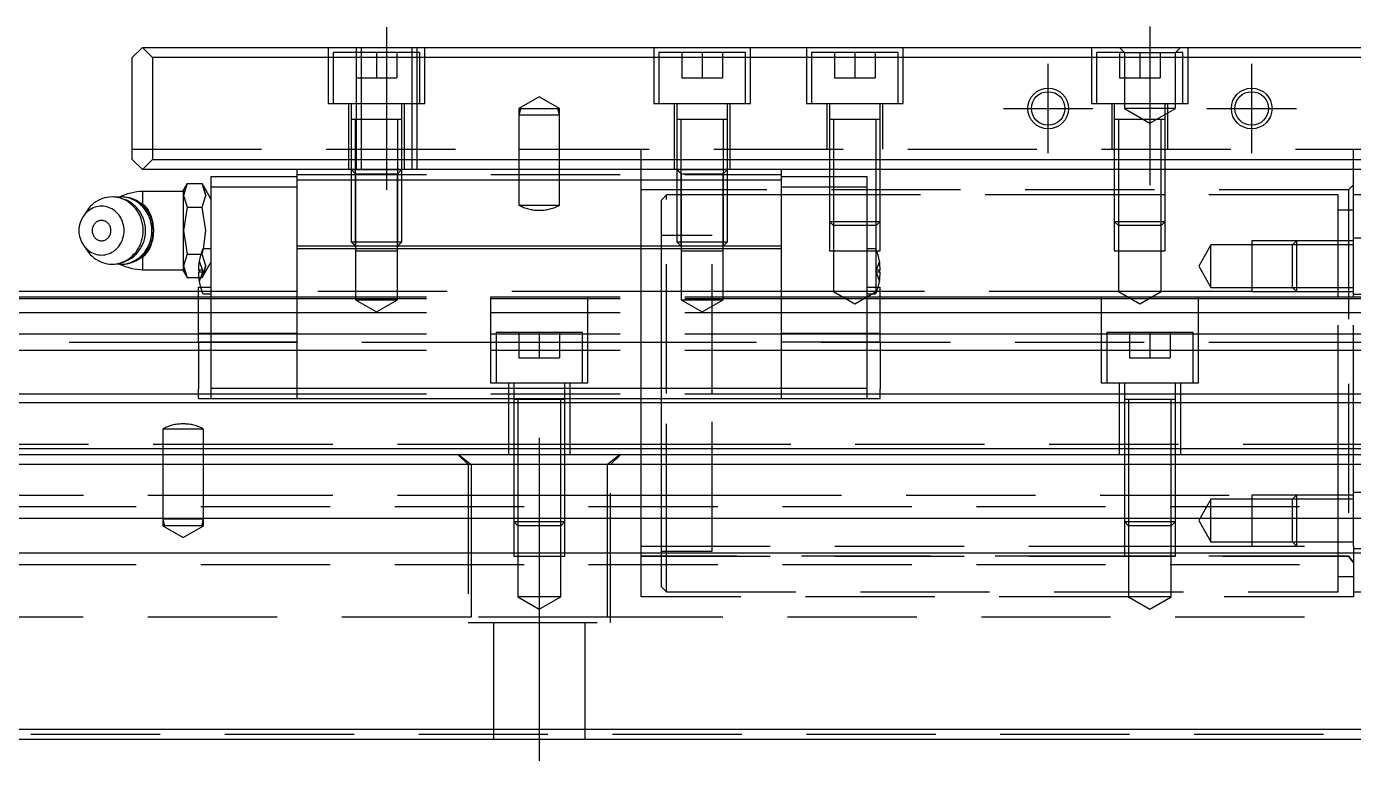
# Model space of a CAD drawing. Extents: x -15 to 942, y -347 to 120.
# Drawn here: x 209.6 to 340, y -318 to -244.9 of the extents above; entities that cross this region are included whole.
import ezdxf

# ---------------------------------------------------------------- set-up
doc = ezdxf.new("R2010")
doc.units = 0
doc.linetypes.add('CENTER', pattern=[50.8, 31.75, -6.35, 6.35, -6.35])
doc.linetypes.add('DASHED', pattern=[19.05, 12.7, -6.35])
doc.layers.get('0').update_dxf_attribs({"linetype": 'CONTINUOUS'})
doc.layers.add('CENTER', color=1, linetype='CENTER')

msp = doc.modelspace()

# ---------------------------------------------------------------- linework, layer by layer
at = {"color": 7, "linetype": 'CONTINUOUS'}
for p, q in [((221, -246.9), (220, -247.9)), ((221, -246.9), (419, -246.9)), ((222, -247.9), (221, -246.9)), ((220, -257.9), (220, -247.9)), ((418, -247.9), (222, -247.9)), ((222, -247.9), (222, -257.9)), ((220, -257.9), (221, -258.9)), ((221, -258.9), (222, -257.9)), ((222, -257.9), (418, -257.9)), ((419, -258.9), (221, -258.9)), ((236.2, -259.9), (236.2, -258.9)), ((283.8, -259.9), (283.8, -258.9)), ((340, -271.4), (340, -258.9)), ((225.4, -260.28), (225.04, -260.9)), ((225.4, -260.28), (225.04, -261.44)), ((225.4, -260.28), (225.4, -260.28)), ((225.4, -260.28), (226.87, -260.28)), ((227.22, -260.9), (226.87, -260.28)), ((227.22, -261.44), (226.87, -260.28)), ((227.77, -260.6), (227.77, -259.6)), ((227.77, -259.6), (236.2, -259.6)), ((227.77, -260.6), (236.2, -260.6)), ((227.77, -280.4), (227.77, -260.6)), ((236.2, -266.4), (236.2, -259.9)), ((236.2, -259.9), (283.8, -259.9)), ((283.8, -259.6), (292.23, -259.6)), ((283.8, -266.4), (283.8, -259.9)), ((283.8, -260.6), (292.23, -260.6)), ((292.23, -260.6), (292.23, -259.6)), ((292.23, -280.4), (292.23, -260.6)), ((216.64, -261.95), (216.44, -262.08)), ((216.86, -261.85), (216.64, -261.95)), ((217.08, -261.76), (216.86, -261.85)), ((217.31, -261.69), (217.08, -261.76)), ((217.55, -261.64), (217.31, -261.69)), ((217.78, -261.61), (217.55, -261.64)), ((218.02, -261.6), (217.78, -261.61)), ((218.26, -261.61), (218.02, -261.6)), ((218.26, -261.61), (218.19, -261.6)), ((218.5, -261.64), (218.26, -261.61)), ((218.42, -261.62), (218.26, -261.61)), ((218.58, -261.65), (218.42, -261.62)), ((218.88, -261.6), (218.47, -261.63)), ((218.73, -261.69), (218.5, -261.64)), ((218.74, -261.68), (218.58, -261.65)), ((218.96, -261.76), (218.73, -261.69)), ((218.9, -261.72), (218.74, -261.68)), ((219.12, -261.61), (218.88, -261.6)), ((219.03, -261.6), (218.88, -261.6)), ((219.06, -261.77), (218.9, -261.72)), ((219.19, -261.85), (218.96, -261.76)), ((219.27, -261.61), (219.03, -261.6)), ((219.22, -261.83), (219.06, -261.77)), ((219.36, -261.64), (219.12, -261.61)), ((219.4, -261.96), (219.19, -261.85)), ((219.37, -261.89), (219.22, -261.83)), ((219.51, -261.64), (219.27, -261.61)), ((219.59, -261.69), (219.36, -261.64)), ((219.52, -261.96), (219.37, -261.89)), ((219.61, -262.09), (219.4, -261.96)), ((219.74, -261.69), (219.51, -261.64)), ((219.66, -262.04), (219.52, -261.96)), ((219.82, -261.76), (219.59, -261.69)), ((219.8, -262.12), (219.66, -262.04)), ((219.97, -261.76), (219.74, -261.69)), ((220.04, -261.85), (219.82, -261.76)), ((220.2, -261.85), (219.97, -261.76)), ((220.26, -261.96), (220.04, -261.85)), ((220.42, -261.96), (220.2, -261.85)), ((220.47, -262.09), (220.26, -261.96)), ((220.28, -261.89), (221.04, -262.29)), ((220.62, -262.09), (220.42, -261.96)), ((225.04, -261.05), (221.04, -261.05)), ((221.04, -262.29), (221.04, -261.05)), ((225.04, -261.44), (225.04, -260.9)), ((225.04, -264.9), (225.04, -261.44)), ((225.04, -261.44), (225.4, -262.59)), ((226.87, -262.59), (227.22, -261.44)), ((227.77, -261.84), (227.22, -260.9)), ((347.77, -261.4), (340, -261.4)), ((215.56, -262.94), (215.2, -263.48)), ((215.31, -263.33), (215.2, -263.48)), ((215.43, -263.19), (215.31, -263.33)), ((215.56, -263.06), (215.43, -263.19)), ((215.71, -262.74), (215.56, -262.94)), ((215.69, -262.95), (215.56, -263.06)), ((215.84, -262.85), (215.69, -262.95)), ((215.88, -262.55), (215.71, -262.74)), ((215.99, -262.76), (215.84, -262.85)), ((216.05, -262.38), (215.88, -262.55)), ((216.15, -262.68), (215.99, -262.76)), ((216.24, -262.22), (216.05, -262.38)), ((216.31, -262.61), (216.15, -262.68)), ((216.44, -262.08), (216.24, -262.22)), ((216.48, -262.56), (216.31, -262.61)), ((216.65, -262.53), (216.48, -262.56)), ((216.82, -262.51), (216.65, -262.53)), ((217, -262.5), (216.82, -262.51)), ((217.17, -262.51), (217, -262.5)), ((217.34, -262.53), (217.17, -262.51)), ((217.51, -262.57), (217.34, -262.53)), ((217.68, -262.62), (217.51, -262.57)), ((217.84, -262.69), (217.68, -262.62)), ((218, -262.77), (217.84, -262.69)), ((218.15, -262.86), (218, -262.77)), ((218.29, -262.96), (218.15, -262.86)), ((218.43, -263.08), (218.29, -262.96)), ((218.56, -263.21), (218.43, -263.08)), ((218.67, -263.35), (218.56, -263.21)), ((218.78, -263.49), (218.67, -263.35)), ((219.81, -262.23), (219.61, -262.09)), ((219.94, -262.22), (219.8, -262.12)), ((220, -262.39), (219.81, -262.23)), ((220.07, -262.32), (219.94, -262.22)), ((220.17, -262.57), (220, -262.39)), ((220.2, -262.42), (220.07, -262.32)), ((220.34, -262.76), (220.17, -262.57)), ((220.32, -262.54), (220.2, -262.42)), ((220.44, -262.65), (220.32, -262.54)), ((220.49, -262.96), (220.34, -262.76)), ((220.55, -262.78), (220.44, -262.65)), ((220.67, -262.23), (220.47, -262.09)), ((220.62, -263.18), (220.49, -262.96)), ((220.65, -262.91), (220.55, -262.78)), ((220.82, -262.23), (220.62, -262.09)), ((220.74, -263.4), (220.62, -263.18)), ((220.75, -263.04), (220.65, -262.91)), ((220.86, -262.39), (220.67, -262.23)), ((220.84, -263.18), (220.75, -263.04)), ((221.01, -262.39), (220.82, -262.23)), ((220.92, -263.32), (220.84, -263.18)), ((221.03, -262.57), (220.86, -262.39)), ((220.99, -263.47), (220.92, -263.32)), ((221.19, -262.57), (221.01, -262.39)), ((221.2, -262.76), (221.03, -262.57)), ((221.04, -262.29), (221.14, -262.38)), ((221.14, -262.38), (221.23, -262.47)), ((221.35, -262.76), (221.19, -262.57)), ((221.34, -262.96), (221.2, -262.76)), ((221.23, -262.47), (221.32, -262.57)), ((221.32, -262.57), (221.41, -262.68)), ((221.48, -263.18), (221.34, -262.96)), ((221.5, -262.96), (221.35, -262.76)), ((221.41, -262.68), (221.49, -262.79)), ((221.59, -263.4), (221.48, -263.18)), ((221.49, -262.79), (221.56, -262.9)), ((221.63, -263.18), (221.5, -262.96)), ((221.56, -262.9), (221.63, -263.03)), ((221.63, -263.03), (221.7, -263.15)), ((221.75, -263.4), (221.63, -263.18)), ((221.7, -263.15), (221.76, -263.28)), ((221.76, -263.28), (221.82, -263.42)), ((225.4, -262.59), (225.04, -264.9)), ((225.4, -262.59), (226.87, -262.59)), ((227.22, -264.9), (226.87, -262.59)), ((214.8, -264.52), (214.77, -264.71)), ((214.83, -264.33), (214.8, -264.52)), ((214.88, -264.15), (214.83, -264.33)), ((214.94, -263.97), (214.88, -264.15)), ((215.02, -263.8), (214.94, -263.97)), ((215.1, -263.63), (215.02, -263.8)), ((215.2, -263.48), (215.1, -263.63)), ((216.09, -264.64), (216.08, -264.73)), ((216.12, -264.56), (216.09, -264.64)), ((216.15, -264.48), (216.12, -264.56)), ((216.19, -264.4), (216.15, -264.48)), ((216.23, -264.33), (216.19, -264.4)), ((216.28, -264.26), (216.23, -264.33)), ((216.33, -264.19), (216.28, -264.26)), ((216.39, -264.13), (216.33, -264.19)), ((216.46, -264.08), (216.39, -264.13)), ((216.52, -264.03), (216.46, -264.08)), ((216.59, -263.99), (216.52, -264.03)), ((216.67, -263.96), (216.59, -263.99)), ((216.75, -263.93), (216.67, -263.96)), ((216.82, -263.92), (216.75, -263.93)), ((216.9, -263.9), (216.82, -263.92)), ((216.99, -263.9), (216.9, -263.9)), ((217.07, -263.9), (216.99, -263.9)), ((217.15, -263.92), (217.07, -263.9)), ((217.22, -263.93), (217.15, -263.92)), ((217.3, -263.96), (217.22, -263.93)), ((217.38, -263.99), (217.3, -263.96)), ((217.45, -264.03), (217.38, -263.99)), ((217.52, -264.08), (217.45, -264.03)), ((217.58, -264.13), (217.52, -264.08)), ((217.64, -264.19), (217.58, -264.13)), ((217.69, -264.26), (217.64, -264.19)), ((217.74, -264.33), (217.69, -264.26)), ((217.79, -264.4), (217.74, -264.33)), ((217.82, -264.48), (217.79, -264.4)), ((217.85, -264.56), (217.82, -264.48)), ((217.88, -264.64), (217.85, -264.56)), ((217.9, -264.73), (217.88, -264.64)), ((218.88, -263.65), (218.78, -263.49)), ((218.96, -263.81), (218.88, -263.65)), ((219.03, -263.98), (218.96, -263.81)), ((219.09, -264.16), (219.03, -263.98)), ((219.14, -264.34), (219.09, -264.16)), ((219.18, -264.53), (219.14, -264.34)), ((219.2, -264.71), (219.18, -264.53)), ((220.84, -263.64), (220.74, -263.4)), ((220.92, -263.88), (220.84, -263.64)), ((220.98, -264.13), (220.92, -263.88)), ((221.03, -264.38), (220.98, -264.13)), ((221.06, -263.62), (220.99, -263.47)), ((221.06, -264.64), (221.03, -264.38)), ((221.12, -263.78), (221.06, -263.62)), ((221.07, -264.9), (221.06, -264.64)), ((221.17, -263.93), (221.12, -263.78)), ((221.22, -264.09), (221.17, -263.93)), ((221.25, -264.25), (221.22, -264.09)), ((221.28, -264.41), (221.25, -264.25)), ((221.3, -264.58), (221.28, -264.41)), ((221.31, -264.74), (221.3, -264.58)), ((221.69, -263.64), (221.59, -263.4)), ((221.78, -263.88), (221.69, -263.64)), ((221.85, -263.64), (221.75, -263.4)), ((221.84, -264.13), (221.78, -263.88)), ((221.82, -263.42), (221.86, -263.53)), ((221.89, -264.38), (221.84, -264.13)), ((221.93, -263.88), (221.85, -263.64)), ((221.86, -263.53), (221.9, -263.65)), ((221.92, -264.64), (221.89, -264.38)), ((221.9, -263.65), (221.93, -263.77)), ((221.93, -264.9), (221.92, -264.64)), ((221.93, -263.77), (221.96, -263.89)), ((222, -264.13), (221.93, -263.88)), ((221.96, -263.89), (221.99, -264.01)), ((221.99, -264.01), (222.02, -264.14)), ((222.04, -264.38), (222, -264.13)), ((222.02, -264.14), (222.04, -264.29)), ((222.04, -264.29), (222.06, -264.44)), ((222.07, -264.64), (222.04, -264.38)), ((222.06, -264.44), (222.07, -264.59)), ((222.07, -264.59), (222.08, -264.75)), ((222.08, -264.9), (222.07, -264.64)), ((214.77, -264.71), (214.77, -264.9)), ((214.77, -264.9), (214.77, -265.09)), ((214.77, -265.09), (214.8, -265.28)), ((214.8, -265.28), (214.83, -265.47)), ((214.83, -265.47), (214.88, -265.65)), ((214.88, -265.65), (214.94, -265.83)), ((214.94, -265.83), (215.02, -266)), ((216.08, -264.73), (216.06, -264.81)), ((216.06, -264.81), (216.06, -264.9)), ((216.06, -264.9), (216.06, -264.99)), ((216.06, -264.99), (216.08, -265.07)), ((216.08, -265.07), (216.09, -265.16)), ((216.09, -265.16), (216.12, -265.24)), ((216.12, -265.24), (216.15, -265.32)), ((216.15, -265.32), (216.19, -265.4)), ((216.19, -265.4), (216.23, -265.47)), ((216.23, -265.47), (216.28, -265.54)), ((216.28, -265.54), (216.33, -265.61)), ((216.33, -265.61), (216.39, -265.67)), ((216.39, -265.67), (216.46, -265.72)), ((216.46, -265.72), (216.52, -265.77)), ((216.52, -265.77), (216.59, -265.81)), ((216.59, -265.81), (216.67, -265.84)), ((216.67, -265.84), (216.75, -265.87)), ((216.75, -265.87), (216.82, -265.88)), ((216.82, -265.88), (216.9, -265.9)), ((216.9, -265.9), (216.99, -265.9)), ((216.99, -265.9), (217.07, -265.9)), ((217.07, -265.9), (217.15, -265.88)), ((217.15, -265.88), (217.22, -265.87)), ((217.22, -265.87), (217.3, -265.84)), ((217.3, -265.84), (217.38, -265.81)), ((217.38, -265.81), (217.45, -265.77)), ((217.45, -265.77), (217.52, -265.72)), ((217.52, -265.72), (217.58, -265.67)), ((217.58, -265.67), (217.64, -265.61)), ((217.64, -265.61), (217.69, -265.54)), ((217.69, -265.54), (217.74, -265.47)), ((217.74, -265.47), (217.79, -265.4)), ((217.79, -265.4), (217.82, -265.32)), ((217.82, -265.32), (217.85, -265.24)), ((217.85, -265.24), (217.88, -265.16)), ((217.88, -265.16), (217.9, -265.07)), ((217.91, -264.81), (217.9, -264.73)), ((217.9, -265.07), (217.91, -264.99)), ((217.91, -264.9), (217.91, -264.81)), ((217.91, -264.99), (217.91, -264.9)), ((218.96, -265.99), (219.03, -265.82)), ((219.03, -265.82), (219.09, -265.64)), ((219.09, -265.64), (219.14, -265.46)), ((219.14, -265.46), (219.18, -265.27)), ((219.18, -265.27), (219.2, -265.09)), ((219.2, -264.9), (219.2, -264.71)), ((219.2, -265.09), (219.2, -264.9)), ((220.84, -266.16), (220.92, -265.92)), ((220.92, -265.92), (220.98, -265.67)), ((220.98, -265.67), (221.03, -265.42)), ((221.03, -265.42), (221.06, -265.16)), ((221.06, -265.16), (221.07, -264.9)), ((221.1, -266.08), (221.16, -265.92)), ((221.16, -265.92), (221.2, -265.77)), ((221.2, -265.77), (221.24, -265.61)), ((221.24, -265.61), (221.27, -265.45)), ((221.27, -265.45), (221.3, -265.28)), ((221.3, -265.28), (221.31, -265.12)), ((221.32, -264.9), (221.31, -264.74)), ((221.31, -265.12), (221.32, -264.96)), ((221.32, -264.96), (221.32, -264.9)), ((221.69, -266.16), (221.78, -265.92)), ((221.78, -265.92), (221.84, -265.67)), ((221.84, -265.67), (221.89, -265.42)), ((221.85, -266.16), (221.93, -265.92)), ((221.89, -265.42), (221.92, -265.16)), ((221.95, -265.96), (221.91, -266.1)), ((221.92, -265.16), (221.93, -264.9)), ((221.93, -265.92), (222, -265.67)), ((221.99, -265.81), (221.95, -265.96)), ((222.02, -265.66), (221.99, -265.81)), ((222, -265.67), (222.04, -265.42)), ((222.04, -265.54), (222.02, -265.66)), ((222.04, -265.42), (222.07, -265.16)), ((222.05, -265.41), (222.04, -265.54)), ((222.06, -265.28), (222.05, -265.41)), ((222.07, -265.16), (222.06, -265.28)), ((222.07, -265.16), (222.08, -264.9)), ((222.08, -265.03), (222.07, -265.16)), ((222.08, -264.75), (222.08, -264.9)), ((222.08, -264.9), (222.08, -264.9)), ((222.08, -264.9), (222.08, -265.03)), ((225.04, -268.36), (225.04, -264.9)), ((225.04, -264.9), (225.4, -267.21)), ((227, -266.7), (227.22, -264.9)), ((215.02, -266), (215.1, -266.17)), ((215.1, -266.17), (215.2, -266.32)), ((215.2, -266.32), (215.31, -266.47)), ((215.2, -266.32), (215.56, -266.86)), ((215.31, -266.47), (215.43, -266.61)), ((215.43, -266.61), (215.56, -266.74)), ((215.56, -266.74), (215.69, -266.85)), ((215.56, -266.86), (215.71, -267.06)), ((215.69, -266.85), (215.84, -266.95)), ((215.71, -267.06), (215.88, -267.25)), ((215.84, -266.95), (215.99, -267.04)), ((215.88, -267.25), (216.05, -267.42)), ((215.99, -267.04), (216.15, -267.12)), ((216.15, -267.12), (216.31, -267.19)), ((216.31, -267.19), (216.48, -267.24)), ((216.48, -267.24), (216.65, -267.27)), ((216.65, -267.27), (216.82, -267.29)), ((217.17, -267.29), (217.34, -267.27)), ((217.34, -267.27), (217.51, -267.23)), ((217.51, -267.23), (217.68, -267.18)), ((217.68, -267.18), (217.84, -267.11)), ((217.84, -267.11), (218, -267.03)), ((218, -267.03), (218.15, -266.94)), ((218.15, -266.94), (218.29, -266.84)), ((218.29, -266.84), (218.43, -266.72)), ((218.43, -266.72), (218.56, -266.59)), ((218.56, -266.59), (218.67, -266.45)), ((218.67, -266.45), (218.78, -266.31)), ((218.78, -266.31), (218.88, -266.15)), ((218.88, -266.15), (218.96, -265.99)), ((220, -267.41), (220.17, -267.23)), ((220.17, -267.23), (220.34, -267.04)), ((220.18, -267.4), (220.3, -267.29)), ((220.3, -267.29), (220.41, -267.17)), ((220.34, -267.04), (220.49, -266.84)), ((220.41, -267.17), (220.52, -267.05)), ((220.49, -266.84), (220.62, -266.62)), ((220.52, -267.05), (220.62, -266.92)), ((220.62, -266.62), (220.74, -266.4)), ((220.62, -266.92), (220.72, -266.79)), ((220.72, -266.79), (220.81, -266.66)), ((220.74, -266.4), (220.84, -266.16)), ((220.81, -266.66), (220.89, -266.52)), ((220.86, -267.41), (221.03, -267.23)), ((220.89, -266.52), (220.97, -266.37)), ((220.97, -266.37), (221.04, -266.23)), ((221.01, -267.41), (221.19, -267.23)), ((221.03, -267.23), (221.2, -267.04)), ((221.04, -266.23), (221.1, -266.08)), ((221.19, -267.23), (221.35, -267.04)), ((221.2, -267.04), (221.34, -266.84)), ((221.32, -267.23), (221.23, -267.33)), ((221.41, -267.12), (221.32, -267.23)), ((221.34, -266.84), (221.48, -266.62)), ((221.35, -267.04), (221.5, -266.84)), ((221.49, -267.01), (221.41, -267.12)), ((221.48, -266.62), (221.59, -266.4)), ((221.56, -266.9), (221.49, -267.01)), ((221.5, -266.84), (221.63, -266.62)), ((221.63, -266.77), (221.56, -266.9)), ((221.59, -266.4), (221.69, -266.16)), ((221.63, -266.62), (221.75, -266.4)), ((221.7, -266.65), (221.63, -266.77)), ((221.76, -266.52), (221.7, -266.65)), ((221.75, -266.4), (221.85, -266.16)), ((221.82, -266.38), (221.76, -266.52)), ((221.87, -266.24), (221.82, -266.38)), ((221.91, -266.1), (221.87, -266.24)), ((225.4, -267.21), (225.04, -268.36)), ((225.4, -267.21), (226.74, -267.21)), ((227.77, -266.7), (226.99, -266.7)), ((236.2, -266.4), (283.8, -266.4)), ((236.2, -266.65), (236.2, -266.4)), ((236.2, -280.4), (236.2, -266.65)), ((236.2, -266.65), (283.8, -266.65)), ((283.8, -266.65), (283.8, -266.4)), ((283.8, -280.4), (283.8, -266.65)), ((293.01, -266.7), (292.23, -266.7)), ((216.05, -267.42), (216.24, -267.58)), ((216.24, -267.58), (216.44, -267.72)), ((216.44, -267.72), (216.64, -267.85)), ((216.64, -267.85), (216.86, -267.95)), ((216.82, -267.29), (217, -267.3)), ((216.86, -267.95), (217.08, -268.04)), ((217, -267.3), (217.17, -267.29)), ((217.08, -268.04), (217.31, -268.11)), ((217.31, -268.11), (217.55, -268.16)), ((217.55, -268.16), (217.78, -268.19)), ((217.78, -268.19), (218.02, -268.2)), ((218.02, -268.2), (218.26, -268.19)), ((218.19, -268.2), (218.25, -268.19)), ((218.25, -268.19), (218.41, -268.18)), ((218.26, -268.19), (218.5, -268.16)), ((218.41, -268.18), (218.57, -268.15)), ((218.47, -268.17), (218.88, -268.2)), ((218.5, -268.16), (218.73, -268.11)), ((218.57, -268.15), (218.73, -268.12)), ((218.73, -268.11), (218.96, -268.04)), ((218.73, -268.12), (218.89, -268.08)), ((218.88, -268.2), (219.12, -268.19)), ((218.88, -268.2), (219.03, -268.2)), ((218.89, -268.08), (219.05, -268.04)), ((218.96, -268.04), (219.19, -267.95)), ((219.03, -268.2), (219.27, -268.19)), ((219.05, -268.04), (219.2, -267.98)), ((219.12, -268.19), (219.36, -268.16)), ((219.19, -267.95), (219.4, -267.84)), ((219.2, -267.98), (219.35, -267.92)), ((219.27, -268.19), (219.51, -268.16)), ((219.35, -267.92), (219.5, -267.85)), ((219.36, -268.16), (219.59, -268.11)), ((219.4, -267.84), (219.61, -267.71)), ((219.5, -267.85), (219.64, -267.77)), ((219.51, -268.16), (219.74, -268.11)), ((219.59, -268.11), (219.82, -268.04)), ((219.61, -267.71), (219.81, -267.57)), ((219.64, -267.77), (219.78, -267.69)), ((219.74, -268.11), (219.97, -268.04)), ((219.78, -267.69), (219.92, -267.6)), ((219.81, -267.57), (220, -267.41)), ((219.82, -268.04), (220.04, -267.95)), ((219.92, -267.6), (220.05, -267.5)), ((219.97, -268.04), (220.2, -267.95)), ((220.04, -267.95), (220.26, -267.84)), ((220.05, -267.5), (220.18, -267.4)), ((220.2, -267.95), (220.42, -267.84)), ((220.26, -267.84), (220.47, -267.71)), ((221.04, -267.51), (220.28, -267.91)), ((220.42, -267.84), (220.62, -267.71)), ((220.47, -267.71), (220.67, -267.57)), ((220.62, -267.71), (220.82, -267.57)), ((220.67, -267.57), (220.86, -267.41)), ((220.82, -267.57), (221.01, -267.41)), ((221.14, -267.42), (221.04, -267.51)), ((221.04, -268.75), (221.04, -267.51)), ((221.23, -267.33), (221.14, -267.42)), ((225.04, -268.9), (225.04, -268.36)), ((225.04, -268.36), (225.4, -269.52)), ((221.04, -268.75), (225.04, -268.75)), ((225.04, -268.9), (225.4, -269.52)), ((225.4, -269.52), (225.4, -269.52)), ((225.4, -269.52), (226.53, -269.52)), ((226.5, -268.8), (226.58, -268.8)), ((226.58, -269), (226.5, -269)), ((226.58, -268.8), (226.58, -269)), ((293.42, -269), (293.42, -268.8)), ((293.42, -268.8), (293.5, -268.8)), ((293.5, -269), (293.42, -269)), ((226.5, -270.9), (28, -270.9)), ((226.5, -273.07), (226.5, -270.47)), ((226.5, -270.47), (226.71, -270.47)), ((226.99, -271.1), (227.77, -271.1)), ((292.23, -271.1), (293.01, -271.1)), ((293.29, -270.47), (293.5, -270.47)), ((293.5, -273.07), (293.5, -270.47)), ((0, -271.4), (226.5, -271.4)), ((0, -271.56), (226.5, -271.56)), ((293.5, -271.4), (346.5, -271.4)), ((293.5, -271.56), (346.5, -271.56)), ((0, -272.96), (226.5, -272.96)), ((226.5, -274.98), (226.5, -273.07)), ((293.5, -272.96), (346.5, -272.96)), ((293.5, -274.98), (293.5, -273.07)), ((0, -275.04), (226.5, -275.04)), ((226.5, -275.83), (226.5, -274.98)), ((226.5, -274.98), (227.77, -274.98)), ((292.23, -274.98), (293.5, -274.98)), ((293.5, -275.83), (293.5, -274.98)), ((293.5, -275.04), (346.5, -275.04)), ((226.5, -275.83), (226.5, -280.44)), ((226.5, -275.83), (227.77, -275.83)), ((292.23, -275.83), (293.5, -275.83)), ((293.5, -275.83), (293.5, -280.44)), ((0, -276.66), (226.5, -276.66)), ((293.5, -276.66), (346.5, -276.66)), ((0, -280.95), (226.5, -280.95)), ((226.5, -281.4), (226.5, -280.44)), ((226.5, -281.4), (227.77, -281.4)), ((227.77, -280.4), (236.2, -280.4)), ((227.77, -281.4), (227.77, -280.4)), ((227.77, -281.4), (236.2, -281.4)), ((236.2, -281.4), (236.2, -280.4)), ((236.2, -280.4), (283.8, -280.4)), ((236.2, -281.4), (283.8, -281.4)), ((283.8, -280.4), (292.23, -280.4)), ((283.8, -281.4), (283.8, -280.4)), ((283.8, -281.4), (292.23, -281.4)), ((292.23, -281.4), (292.23, -280.4)), ((292.23, -281.4), (293.5, -281.4)), ((293.5, -281.4), (293.5, -280.44)), ((293.5, -280.95), (346.5, -280.95)), ((0, -281.8), (640, -281.8)), ((0, -286.3), (640, -286.3)), ((1, -286.9), (639, -286.9)), ((638, -287.9), (2, -287.9)), ((638, -293.2), (2, -293.2)), ((638, -296.6), (2, -296.6)), ((2, -313.9), (638, -313.9)), ((639, -314.9), (1, -314.9))]:
    msp.add_line(p, q, dxfattribs=at)
at = {"color": 3, "linetype": 'DASHED'}
for p, q in [((239.25, -246.9), (239.25, -252.4)), ((239.75, -247.4), (239.75, -252.4)), ((248.25, -247.4), (239.75, -247.4)), ((242, -246.9), (242, -247.4)), ((242, -247.4), (242, -249.9)), ((242.5, -246.9), (242.5, -258.9)), ((244, -247.4), (244, -249.9)), ((246, -247.4), (246, -249.9)), ((247.5, -258.9), (247.5, -246.9)), ((248, -247.4), (248, -246.9)), ((248, -252.4), (248, -247.4)), ((248.25, -252.4), (248.25, -247.4)), ((248.75, -252.4), (248.75, -246.9)), ((271.25, -246.9), (271.25, -252.4)), ((271.75, -247.4), (271.75, -252.4)), ((280.25, -247.4), (271.75, -247.4)), ((274, -247.4), (274, -249.9)), ((276, -247.4), (276, -249.9)), ((278, -247.4), (278, -249.9)), ((280.25, -252.4), (280.25, -247.4)), ((280.75, -252.4), (280.75, -246.9)), ((286.25, -246.9), (286.25, -252.4)), ((286.75, -247.4), (286.75, -252.4)), ((295.25, -247.4), (286.75, -247.4)), ((289, -247.4), (289, -249.9)), ((291, -247.4), (291, -249.9)), ((293, -247.4), (293, -249.9)), ((295.25, -252.4), (295.25, -247.4)), ((295.75, -252.4), (295.75, -246.9)), ((314.25, -246.9), (314.25, -252.4)), ((314.75, -247.4), (314.75, -252.4)), ((317.5, -247.4), (314.75, -247.4)), ((317, -246.9), (317.5, -247.4)), ((317, -247.4), (317, -249.9)), ((317.5, -247.4), (317.5, -252.9)), ((317.5, -247.4), (322.5, -247.4)), ((319, -247.4), (319, -249.9)), ((321, -247.4), (321, -249.9)), ((322.5, -247.4), (323, -246.9)), ((322.5, -252.9), (322.5, -247.4)), ((323.25, -247.4), (322.5, -247.4)), ((323.25, -252.4), (323.25, -247.4)), ((323.75, -252.4), (323.75, -246.9)), ((242, -249.9), (242, -252.4)), ((242, -249.9), (244, -249.9)), ((244, -249.9), (246, -249.9)), ((274, -249.9), (276, -249.9)), ((276, -249.9), (278, -249.9)), ((289, -249.9), (291, -249.9)), ((291, -249.9), (293, -249.9)), ((317, -249.9), (319, -249.9)), ((319, -249.9), (321, -249.9)), ((239.25, -252.4), (248.75, -252.4)), ((241.25, -252.4), (241.25, -258.9)), ((241.5, -252.4), (241.5, -254)), ((242, -252.4), (242, -254)), ((246.5, -254), (246.5, -252.4)), ((246.75, -258.9), (246.75, -252.4)), ((248, -258.9), (248, -252.4)), ((260, -251.75), (258, -252.9)), ((258, -252.9), (258, -253.53)), ((258.17, -252.9), (258, -253.53)), ((258, -252.9), (260, -252.9)), ((262, -252.9), (260, -251.75)), ((260, -252.9), (262, -252.9)), ((262, -253.53), (261.83, -252.9)), ((262, -253.53), (262, -252.9)), ((271.25, -252.4), (280.75, -252.4)), ((273.25, -252.4), (273.25, -258.9)), ((273.5, -252.4), (273.5, -254)), ((278.5, -254), (278.5, -252.4)), ((278.75, -258.9), (278.75, -252.4)), ((286.25, -252.4), (295.75, -252.4)), ((288.25, -252.4), (288.25, -256.9)), ((288.5, -252.4), (288.5, -254)), ((293.5, -254), (293.5, -252.4)), ((293.75, -256.9), (293.75, -252.4)), ((314.25, -252.4), (323.75, -252.4)), ((316.25, -252.4), (316.25, -256.9)), ((316.5, -252.4), (316.5, -254)), ((317.5, -252.9), (320, -254.34)), ((322.5, -252.9), (317.5, -252.9)), ((320, -254.34), (322.5, -252.9)), ((321.5, -254), (321.5, -252.4)), ((321.75, -256.9), (321.75, -252.4)), ((246.5, -254), (241.5, -254)), ((241.5, -254), (241.5, -258.9)), ((241.5, -254), (241.5, -254)), ((241.5, -254), (241.5, -254.01)), ((241.9, -254), (241.9, -258.9)), ((242, -254), (242, -258.9)), ((246.1, -258.9), (246.1, -254)), ((246.5, -254), (246.5, -254)), ((246.5, -258.9), (246.5, -254)), ((246.5, -254.01), (246.5, -254)), ((258, -253.53), (258, -258.9)), ((258, -253.53), (262, -253.53)), ((262, -258.9), (262, -253.53)), ((278.5, -254), (273.5, -254)), ((278.5, -254), (273.5, -254)), ((278.5, -254), (273.5, -254)), ((278.5, -254), (273.5, -254)), ((273.5, -254), (273.5, -254.01)), ((273.5, -254), (273.5, -258.9)), ((273.5, -254), (273.5, -254)), ((273.9, -254), (273.9, -258.9)), ((278.1, -258.9), (278.1, -254)), ((278.5, -254.01), (278.5, -254)), ((278.5, -254), (278.5, -254)), ((278.5, -258.9), (278.5, -254)), ((293.5, -254), (288.5, -254)), ((293.5, -254), (288.5, -254)), ((288.5, -254), (288.5, -254)), ((288.5, -254), (288.5, -256.9)), ((288.5, -254), (288.5, -254.01)), ((288.9, -254), (288.9, -256.9)), ((293.1, -256.9), (293.1, -254)), ((293.5, -256.9), (293.5, -254)), ((293.5, -254), (293.5, -254)), ((293.5, -254.01), (293.5, -254)), ((321.5, -254), (316.5, -254)), ((321.5, -254), (316.5, -254)), ((316.5, -254), (316.5, -256.9)), ((316.5, -254), (316.5, -254)), ((316.5, -254), (316.5, -254.01)), ((316.9, -254), (316.9, -256.9)), ((321.1, -256.9), (321.1, -254)), ((321.5, -256.9), (321.5, -254)), ((321.5, -254), (321.5, -254)), ((321.5, -254.01), (321.5, -254)), ((220, -256.9), (420, -256.9)), ((270, -258.9), (270, -256.9)), ((288.5, -256.9), (288.5, -258.9)), ((288.5, -256.9), (288.5, -258.9)), ((288.9, -256.9), (288.9, -258.9)), ((293.1, -258.9), (293.1, -256.9)), ((293.5, -258.9), (293.5, -256.9)), ((293.5, -258.9), (293.5, -256.9)), ((316.5, -256.9), (316.5, -258.9)), ((316.5, -256.9), (316.5, -258.9)), ((316.9, -256.9), (316.9, -258.9)), ((321.1, -258.9), (321.1, -256.9)), ((321.5, -258.9), (321.5, -256.9)), ((321.5, -258.9), (321.5, -256.9)), ((340, -258.9), (340, -256.9)), ((236.2, -259.4), (283.8, -259.4)), ((241.5, -258.9), (241.94, -259.34)), ((241.5, -258.9), (241.5, -266)), ((241.5, -258.9), (246.5, -258.9)), ((241.9, -258.9), (241.9, -266.4)), ((241.94, -259.34), (241.94, -266.9)), ((241.94, -259.34), (246.06, -259.34)), ((246.06, -259.34), (246.5, -258.9)), ((246.06, -266.9), (246.06, -259.34)), ((246.1, -266.4), (246.1, -258.9)), ((246.5, -266), (246.5, -258.9)), ((258, -258.9), (258, -262.4)), ((262, -262.4), (262, -258.9)), ((270, -271.4), (270, -258.9)), ((273.5, -258.9), (273.94, -259.34)), ((273.5, -258.9), (273.5, -266)), ((273.5, -258.9), (278.5, -258.9)), ((273.9, -258.9), (273.9, -266.4)), ((273.94, -259.34), (273.94, -266.9)), ((273.94, -259.34), (278.06, -259.34)), ((278.06, -259.34), (278.5, -258.9)), ((278.06, -266.9), (278.06, -259.34)), ((278.1, -266.4), (278.1, -258.9)), ((278.5, -266), (278.5, -258.9)), ((288.5, -258.9), (288.5, -259.6)), ((288.5, -258.9), (288.5, -259.6)), ((288.9, -258.9), (288.9, -259.6)), ((293.1, -264.4), (293.1, -258.9)), ((293.5, -264), (293.5, -258.9)), ((293.5, -264), (293.5, -258.9)), ((316.5, -258.9), (316.5, -264)), ((316.5, -258.9), (316.5, -264)), ((316.9, -258.9), (316.9, -264.4)), ((321.1, -264.4), (321.1, -258.9)), ((321.5, -264), (321.5, -258.9)), ((321.5, -264), (321.5, -258.9)), ((225.04, -261.44), (225.4, -260.28)), ((226.87, -260.28), (227.22, -261.44)), ((288.5, -259.6), (288.5, -264)), ((288.5, -259.6), (288.5, -264)), ((288.9, -259.6), (288.9, -264.4)), ((340, -260.4), (339.5, -260.9)), ((339.5, -260.9), (270, -260.9)), ((272.5, -261.4), (272, -261.9)), ((272, -271.4), (272, -261.9)), ((273.5, -261.4), (272.5, -261.4)), ((272.5, -280.9), (272.5, -261.4)), ((273.9, -261.4), (273.5, -261.4)), ((278.1, -261.4), (273.9, -261.4)), ((278.5, -261.4), (278.1, -261.4)), ((283.8, -261.4), (278.5, -261.4)), ((288.5, -261.4), (283.8, -261.4)), ((288.9, -261.4), (288.5, -261.4)), ((292.23, -261.4), (288.9, -261.4)), ((293.1, -261.4), (292.23, -261.4)), ((293.5, -261.4), (293.1, -261.4)), ((316.5, -261.4), (293.5, -261.4)), ((316.9, -261.4), (316.5, -261.4)), ((321.1, -261.4), (316.9, -261.4)), ((321.5, -261.4), (321.1, -261.4)), ((338.5, -261.4), (321.5, -261.4)), ((338.5, -265.9), (338.5, -261.4)), ((339.5, -260.9), (339.5, -296.9)), ((258, -262.4), (262, -262.4)), ((259.94, -262.9), (260.06, -262.9)), ((340, -262.9), (338.5, -262.9)), ((288.5, -264), (288.5, -266.9)), ((288.5, -264), (288.9, -264.4)), ((288.5, -264), (292.23, -264)), ((288.9, -264.4), (288.9, -266.9)), ((292.23, -264.4), (288.9, -264.4)), ((292.23, -264), (293.5, -264)), ((293.1, -264.4), (292.23, -264.4)), ((293.1, -264.4), (293.5, -264)), ((293.1, -266.9), (293.1, -264.4)), ((293.5, -266.9), (293.5, -264)), ((316.5, -264), (316.5, -266.9)), ((316.5, -264), (316.9, -264.4)), ((316.5, -264), (321.5, -264)), ((316.9, -264.4), (316.9, -266.9)), ((321.1, -264.4), (316.9, -264.4)), ((321.1, -264.4), (321.5, -264)), ((321.1, -266.9), (321.1, -264.4)), ((321.5, -266.9), (321.5, -264)), ((277, -265.4), (272, -265.4)), ((277, -280.9), (277, -265.4)), ((334.4, -265.9), (330, -265.9)), ((330, -265.9), (330, -270.9)), ((334.4, -265.9), (334, -266.3)), ((340, -265.9), (334.4, -265.9)), ((340, -265.9), (334.4, -265.9)), ((334.4, -265.9), (334.4, -270.9)), ((338.5, -266.3), (338.5, -265.9)), ((350, -265.65), (340, -265.65)), ((226.74, -267.21), (226.87, -267.21)), ((226.87, -267.21), (227, -266.7)), ((227.22, -268.36), (226.87, -267.21)), ((241.5, -266), (241.9, -266.4)), ((241.5, -266), (246.5, -266)), ((241.93, -266.9), (241.93, -271.7)), ((241.93, -266.9), (246.07, -266.9)), ((246.07, -271.7), (246.07, -266.9)), ((246.1, -266.4), (246.5, -266)), ((273.5, -266), (273.9, -266.4)), ((273.5, -266), (278.5, -266)), ((273.93, -266.9), (273.93, -271.7)), ((273.93, -266.9), (278.07, -266.9)), ((278.07, -271.7), (278.07, -266.9)), ((278.1, -266.4), (278.5, -266)), ((288.5, -266.9), (293.5, -266.9)), ((288.9, -266.9), (288.9, -270.9)), ((293.1, -270.9), (293.1, -266.9)), ((316.5, -266.9), (321.5, -266.9)), ((316.9, -266.9), (316.9, -270.9)), ((321.1, -270.9), (321.1, -266.9)), ((326, -266.3), (324.79, -268.4)), ((330, -266.3), (326, -266.3)), ((326, -270.5), (326, -266.3)), ((334, -266.3), (330, -266.3)), ((340, -266.3), (334, -266.3)), ((334, -270.5), (334, -266.3)), ((338.5, -270.5), (338.5, -266.3)), ((225.4, -269.52), (225.04, -268.36)), ((226.58, -267.9), (226.9, -268.8)), ((226.58, -267.9), (226.58, -267.9)), ((226.58, -267.9), (226.58, -267.9)), ((226.58, -267.9), (226.58, -267.9)), ((226.58, -267.9), (226.58, -267.9)), ((227.22, -268.36), (226.87, -269.52)), ((226.87, -269.52), (227.22, -268.36)), ((227.22, -268.9), (227.77, -267.96)), ((293.42, -267.9), (293.1, -268.8)), ((293.42, -267.9), (293.42, -267.9)), ((293.42, -267.9), (293.42, -267.9)), ((324.79, -268.4), (326, -270.5)), ((226.53, -269.52), (226.87, -269.52)), ((226.9, -268.8), (226.58, -268.8)), ((226.9, -269), (226.58, -269.9)), ((226.9, -269), (226.58, -269)), ((226.87, -269.52), (227.22, -268.9)), ((226.9, -268.8), (226.94, -268.9)), ((226.9, -269), (226.94, -268.9)), ((293.1, -268.8), (293.06, -268.9)), ((293.1, -269), (293.06, -268.9)), ((293.42, -268.8), (293.1, -268.8)), ((293.1, -269), (293.42, -269.9)), ((293.42, -269), (293.1, -269)), ((226.84, -270.9), (226.5, -270.9)), ((226.58, -269.9), (226.58, -269.9)), ((226.58, -269.9), (226.58, -269.9)), ((226.71, -270.47), (227.77, -270.47)), ((227.77, -270.9), (226.84, -270.9)), ((236.2, -270.9), (227.77, -270.9)), ((270, -270.9), (236.2, -270.9)), ((272, -270.9), (270, -270.9)), ((277, -270.9), (272, -270.9)), ((288.9, -270.9), (277, -270.9)), ((288.9, -270.9), (291, -272.11)), ((293.1, -270.9), (288.9, -270.9)), ((291, -272.11), (293.1, -270.9)), ((292.23, -270.47), (293.29, -270.47)), ((316.9, -270.9), (293.1, -270.9)), ((293.42, -269.9), (293.42, -269.9)), ((293.42, -269.9), (293.42, -269.9)), ((316.9, -270.9), (319, -272.11)), ((321.1, -270.9), (316.9, -270.9)), ((319, -272.11), (321.1, -270.9)), ((330, -270.9), (321.1, -270.9)), ((326, -270.5), (330, -270.5)), ((330, -270.5), (334, -270.5)), ((330, -270.9), (334.4, -270.9)), ((334, -270.5), (334.4, -270.9)), ((334, -270.5), (340, -270.5)), ((334.4, -270.9), (340, -270.9)), ((334.4, -270.9), (340, -270.9)), ((338.5, -270.9), (338.5, -270.5)), ((338.5, -271.4), (338.5, -270.9)), ((340, -271.15), (350, -271.15)), ((226.5, -271.4), (227.77, -271.4)), ((226.5, -271.56), (227.77, -271.56)), ((227.77, -271.4), (236.2, -271.4)), ((227.77, -271.56), (236.2, -271.56)), ((236.2, -271.4), (283.8, -271.4)), ((236.2, -271.56), (283.8, -271.56)), ((241.93, -271.7), (244, -272.89)), ((241.93, -271.7), (246.07, -271.7)), ((244, -272.89), (246.07, -271.7)), ((255.25, -279.9), (255.25, -271.4)), ((264.75, -271.4), (264.75, -279.9)), ((270, -281.4), (270, -271.4)), ((272, -280.9), (272, -271.4)), ((273.93, -271.7), (276, -272.89)), ((273.93, -271.7), (278.07, -271.7)), ((276, -272.89), (278.07, -271.7)), ((283.8, -271.4), (292.23, -271.4)), ((283.8, -271.56), (292.23, -271.56)), ((292.23, -271.4), (293.5, -271.4)), ((292.23, -271.56), (293.5, -271.56)), ((315.25, -279.9), (315.25, -271.4)), ((324.75, -271.4), (324.75, -279.9)), ((338.5, -286.9), (338.5, -271.4)), ((340, -286.9), (340, -271.4)), ((226.5, -272.96), (227.77, -272.96)), ((227.77, -272.96), (236.2, -272.96)), ((236.2, -272.96), (283.8, -272.96)), ((283.8, -272.96), (292.23, -272.96)), ((292.23, -272.96), (293.5, -272.96)), ((226.5, -275.04), (227.77, -275.04)), ((227.77, -274.98), (236.2, -274.98)), ((227.77, -275.04), (236.2, -275.04)), ((236.2, -275.04), (283.8, -275.04)), ((255.75, -274.9), (255.75, -279.9)), ((264.25, -274.9), (255.75, -274.9)), ((258, -274.9), (258, -277.4)), ((260, -274.9), (260, -277.4)), ((262, -274.9), (262, -277.4)), ((264.25, -279.9), (264.25, -274.9)), ((283.8, -274.98), (292.23, -274.98)), ((283.8, -275.04), (292.23, -275.04)), ((292.23, -275.04), (293.5, -275.04)), ((315.75, -274.9), (315.75, -279.9)), ((324.25, -274.9), (315.75, -274.9)), ((318, -274.9), (318, -277.4)), ((320, -274.9), (320, -277.4)), ((322, -274.9), (322, -277.4)), ((324.25, -279.9), (324.25, -274.9)), ((226.5, -275.9), (204.75, -275.9)), ((227.77, -275.9), (226.5, -275.9)), ((227.77, -275.83), (236.2, -275.83)), ((236.2, -275.9), (227.77, -275.9)), ((255.25, -275.9), (236.2, -275.9)), ((255.75, -275.9), (255.25, -275.9)), ((264.25, -275.9), (255.75, -275.9)), ((264.75, -275.9), (264.25, -275.9)), ((270, -275.9), (264.75, -275.9)), ((272, -275.9), (270, -275.9)), ((338.5, -275.9), (272, -275.9)), ((283.8, -275.83), (292.23, -275.83)), ((340, -275.9), (338.5, -275.9)), ((346.5, -275.9), (340, -275.9)), ((226.5, -276.66), (227.77, -276.66)), ((227.77, -276.66), (236.2, -276.66)), ((236.2, -276.66), (283.8, -276.66)), ((258, -277.4), (260, -277.4)), ((260, -277.4), (262, -277.4)), ((283.8, -276.66), (292.23, -276.66)), ((292.23, -276.66), (293.5, -276.66)), ((318, -277.4), (320, -277.4)), ((320, -277.4), (322, -277.4)), ((264.75, -279.9), (255.25, -279.9)), ((257, -281.4), (257, -279.9)), ((257.5, -279.9), (257.5, -281.4)), ((262.5, -281.4), (262.5, -279.9)), ((263, -279.9), (263, -281.4)), ((324.75, -279.9), (315.25, -279.9)), ((317, -286.9), (317, -279.9)), ((317.5, -279.9), (317.5, -281.5)), ((322.5, -281.5), (322.5, -279.9)), ((323, -279.9), (323, -286.9)), ((226.5, -280.95), (227.77, -280.95)), ((227.77, -280.95), (236.2, -280.95)), ((236.2, -280.95), (283.8, -280.95)), ((257, -286.9), (257, -281.4)), ((257.5, -281.4), (257.5, -281.5)), ((257.5, -281.49), (257.5, -281.5)), ((262.5, -281.5), (257.5, -281.5)), ((257.5, -281.5), (257.5, -281.5)), ((257.5, -281.5), (257.5, -286.9)), ((257.9, -281.5), (257.9, -286.9)), ((262.1, -286.9), (262.1, -281.5)), ((262.5, -281.5), (262.5, -281.4)), ((262.5, -281.5), (262.5, -281.49)), ((262.5, -281.5), (262.5, -281.5)), ((262.5, -286.9), (262.5, -281.5)), ((263, -281.4), (263, -286.9)), ((270, -286.9), (270, -281.4)), ((272, -281.4), (272, -280.9)), ((272, -286.9), (272, -281.4)), ((272.5, -296.6), (272.5, -280.9)), ((277, -296.4), (277, -280.9)), ((283.8, -280.95), (292.23, -280.95)), ((292.23, -280.95), (293.5, -280.95)), ((317.5, -281.49), (317.5, -281.5)), ((322.5, -281.5), (317.5, -281.5)), ((317.5, -281.5), (317.5, -286.9)), ((317.5, -281.5), (317.5, -281.5)), ((317.9, -281.5), (317.9, -286.9)), ((322.1, -286.9), (322.1, -281.5)), ((322.5, -281.5), (322.5, -281.49)), ((322.5, -286.9), (322.5, -281.5)), ((322.5, -281.5), (322.5, -281.5)), ((225.06, -283.9), (224.94, -283.9)), ((223, -284.4), (223, -286.9)), ((227, -284.4), (223, -284.4)), ((227, -286.9), (227, -284.4)), ((203, -285.9), (223, -285.9)), ((223, -285.9), (227, -285.9)), ((227, -285.9), (257, -285.9)), ((257, -285.9), (257.5, -285.9)), ((257.5, -285.9), (257.9, -285.9)), ((257.9, -285.9), (262.1, -285.9)), ((262.1, -285.9), (262.5, -285.9)), ((262.5, -285.9), (263, -285.9)), ((263, -285.9), (270, -285.9)), ((270, -285.9), (272, -285.9)), ((272, -285.9), (338.5, -285.9)), ((338.5, -285.9), (340, -285.9)), ((340, -285.9), (350, -285.9)), ((223, -286.9), (223, -293.2)), ((227, -293.2), (227, -286.9)), ((252, -286.9), (253, -287.9)), ((252.06, -286.9), (253.29, -287.9)), ((253, -287.9), (253, -303.4)), ((253.29, -287.9), (253.29, -293.2)), ((257.5, -286.9), (257.5, -293.2)), ((257.5, -286.9), (257.5, -293.2)), ((257.9, -286.9), (257.9, -293.2)), ((262.1, -293.2), (262.1, -286.9)), ((262.5, -293.2), (262.5, -286.9)), ((262.5, -293.2), (262.5, -286.9)), ((267.94, -286.9), (266.71, -287.9)), ((266.71, -293.2), (266.71, -287.9)), ((267, -287.9), (268, -286.9)), ((267, -303.4), (267, -287.9)), ((270, -293.2), (270, -286.9)), ((272, -293.2), (272, -286.9)), ((317.5, -286.9), (317.5, -293.2)), ((317.5, -286.9), (317.5, -293.2)), ((317.9, -286.9), (317.9, -293.2)), ((322.1, -293.2), (322.1, -286.9)), ((322.5, -293.2), (322.5, -286.9)), ((322.5, -293.2), (322.5, -286.9)), ((338.5, -290.9), (338.5, -286.9)), ((340, -293.2), (340, -286.9)), ((350, -290.65), (340, -290.65)), ((639.5, -292.05), (0.5, -292.05)), ((202.5, -290.9), (223, -290.9)), ((223, -290.9), (227, -290.9)), ((227, -290.9), (253.29, -290.9)), ((253.29, -290.9), (257.5, -290.9)), ((257.5, -290.9), (257.9, -290.9)), ((257.9, -290.9), (262.1, -290.9)), ((262.1, -290.9), (262.5, -290.9)), ((262.5, -290.9), (266.71, -290.9)), ((266.71, -290.9), (270, -290.9)), ((270, -290.9), (272, -290.9)), ((272, -290.9), (277, -290.9)), ((277, -290.9), (330, -290.9)), ((326, -291.3), (324.79, -293.4)), ((330, -291.3), (326, -291.3)), ((326, -295.5), (326, -291.3)), ((334.4, -290.9), (330, -290.9)), ((330, -290.9), (330, -295.9)), ((334, -291.3), (330, -291.3)), ((334.4, -290.9), (334, -291.3)), ((340, -291.3), (334, -291.3)), ((334, -295.5), (334, -291.3)), ((340, -290.9), (334.4, -290.9)), ((340, -290.9), (334.4, -290.9)), ((334.4, -290.9), (334.4, -295.9)), ((338.5, -291.3), (338.5, -290.9)), ((338.5, -293.2), (338.5, -291.3)), ((223, -293.2), (223, -293.27)), ((223, -293.27), (223, -293.9)), ((223, -293.27), (223.17, -293.9)), ((227, -293.27), (223, -293.27)), ((226.83, -293.9), (227, -293.27)), ((227, -293.27), (227, -293.2)), ((227, -293.9), (227, -293.27)), ((253.29, -293.2), (253.29, -296.6)), ((257.5, -293.2), (257.5, -293.5)), ((257.5, -293.2), (257.5, -293.5)), ((257.9, -293.2), (257.9, -293.9)), ((262.1, -293.9), (262.1, -293.2)), ((262.5, -293.5), (262.5, -293.2)), ((262.5, -293.5), (262.5, -293.2)), ((266.71, -296.6), (266.71, -293.2)), ((270, -295.9), (270, -293.2)), ((272, -296.6), (272, -293.2)), ((317.5, -293.2), (317.5, -293.5)), ((317.5, -293.2), (317.5, -293.5)), ((317.9, -293.2), (317.9, -293.9)), ((322.1, -293.9), (322.1, -293.2)), ((322.5, -293.5), (322.5, -293.2)), ((322.5, -293.5), (322.5, -293.2)), ((338.5, -295.5), (338.5, -293.2)), ((340, -295.9), (340, -293.2)), ((223, -293.9), (225, -295.05)), ((227, -293.9), (223, -293.9)), ((225, -295.05), (227, -293.9)), ((257.5, -293.5), (257.9, -293.9)), ((257.5, -293.5), (257.5, -296.6)), ((257.5, -293.5), (262.5, -293.5)), ((257.9, -293.9), (257.9, -296.9)), ((262.1, -293.9), (257.9, -293.9)), ((262.1, -293.9), (262.5, -293.5)), ((262.1, -296.9), (262.1, -293.9)), ((262.5, -296.6), (262.5, -293.5)), ((317.5, -293.5), (317.9, -293.9)), ((317.5, -293.5), (317.5, -296.6)), ((317.5, -293.5), (322.5, -293.5)), ((317.9, -293.9), (317.9, -296.9)), ((322.1, -293.9), (317.9, -293.9)), ((322.1, -293.9), (322.5, -293.5)), ((322.1, -296.9), (322.1, -293.9)), ((322.5, -296.6), (322.5, -293.5)), ((324.79, -293.4), (326, -295.5)), ((270, -296.6), (270, -295.9)), ((270, -295.9), (317.5, -295.9)), ((317.5, -295.9), (322.5, -295.9)), ((322.5, -295.9), (340, -295.9)), ((326, -295.5), (330, -295.5)), ((330, -295.5), (334, -295.5)), ((334, -295.5), (334.4, -295.9)), ((334, -295.5), (340, -295.5)), ((338.5, -295.9), (338.5, -295.5)), ((338.5, -296.6), (338.5, -295.9)), ((340, -295.9), (340, -296.6)), ((253.29, -296.6), (253.29, -302.9)), ((257.5, -296.6), (257.5, -296.9)), ((257.5, -296.9), (262.5, -296.9)), ((257.9, -296.9), (257.9, -300.9)), ((262.1, -300.9), (262.1, -296.9)), ((262.5, -296.9), (262.5, -296.6)), ((266.71, -302.9), (266.71, -296.6)), ((270, -300.9), (270, -296.6)), ((270, -296.9), (339.5, -296.9)), ((272, -296.9), (270, -296.9)), ((272, -296.4), (277, -296.4)), ((272, -299.9), (272, -296.6)), ((317.5, -296.9), (272, -296.9)), ((272.5, -300.4), (272.5, -296.6)), ((317.5, -296.6), (317.5, -296.9)), ((322.5, -296.9), (317.5, -296.9)), ((317.5, -296.9), (322.5, -296.9)), ((317.9, -296.9), (317.9, -300.9)), ((322.1, -300.9), (322.1, -296.9)), ((322.5, -296.9), (322.5, -296.6)), ((338.5, -296.9), (322.5, -296.9)), ((338.5, -300.4), (338.5, -296.6)), ((339.5, -296.9), (338.5, -296.9)), ((339.5, -296.9), (340, -297.52)), ((340, -297.52), (339.5, -296.9)), ((340, -296.15), (350, -296.15)), ((340, -296.6), (340, -300.9)), ((639.5, -297.75), (0.5, -297.75)), ((338.5, -298.9), (340, -298.9)), ((257.9, -300.9), (260, -302.11)), ((262.1, -300.9), (257.9, -300.9)), ((260, -302.11), (262.1, -300.9)), ((317.9, -300.9), (270, -300.9)), ((272, -299.9), (272.5, -300.4)), ((272.5, -300.4), (338.5, -300.4)), ((317.9, -300.9), (320, -302.11)), ((322.1, -300.9), (317.9, -300.9)), ((320, -302.11), (322.1, -300.9)), ((340, -300.9), (322.1, -300.9)), ((340, -300.4), (350, -300.4)), ((253.29, -302.9), (146.71, -302.9)), ((253, -303.4), (267, -303.4)), ((266.71, -302.9), (253.29, -302.9)), ((255.5, -303.4), (255.5, -314.9)), ((264.5, -314.9), (264.5, -303.4)), ((373.29, -302.9), (266.71, -302.9)), ((0.5, -314.4), (639.5, -314.4))]:
    msp.add_line(p, q, dxfattribs=at)
at = {"color": 3, "linetype": 'CONTINUOUS'}
for centre in [(310, -252.9), (330, -252.9)]:
    msp.add_circle(centre, 2, dxfattribs=at)
at = {"color": 7, "linetype": 'CONTINUOUS'}
for centre in [(310, -252.9), (330, -252.9)]:
    msp.add_circle(centre, 1.65, dxfattribs=at)
for centre, radius, start, end in [((221.27, -267.05), 6, 92.1786, 114.894), ((232.5, -268.9), 6, 159.1494, 170.4059), ((226.99, -266.8), 0.1, 90, 159.1494), ((293.01, -266.8), 0.1, 20.8506, 90), ((287.5, -268.9), 6, 9.5941, 20.8506), ((221.27, -262.75), 6, 245.106, 267.8214), ((232.5, -268.9), 6, 170.4203, 179.0449), ((287.5, -268.9), 6, 0.9551, 9.5797), ((232.5, -268.9), 6, 180.9551, 189.5797), ((287.5, -268.9), 6, 350.4203, 359.0449), ((232.5, -268.9), 6, 189.5941, 200.8506), ((226.99, -271), 0.1, 200.8506, 270), ((293.01, -271), 0.1, 270, 339.1494), ((287.5, -268.9), 6, 339.1494, 350.4059)]:
    msp.add_arc(centre, radius, start, end, dxfattribs=at)
at = {"color": 3, "linetype": 'DASHED'}
for centre, start, end in [((259.94, -258.9), 241.0305, 270), ((260.06, -258.9), 270, 298.9695), ((224.94, -287.9), 90, 118.9695), ((225.06, -287.9), 61.0305, 90)]:
    msp.add_arc(centre, 4, start, end, dxfattribs=at)
at = {"layer": 'CENTER', "color": 1, "linetype": 'CENTER'}
for p, q in [((245, -244.9), (245, -260.9)), ((320, -244.85), (320, -260.45)), ((310, -257.3), (310, -248.5)), ((330, -257.3), (330, -248.5)), ((305.6, -252.9), (314.4, -252.9)), ((325.6, -252.9), (334.4, -252.9)), ((260, -285.25), (260, -318.05))]:
    msp.add_line(p, q, dxfattribs=at)

doc.saveas('drawing.dxf')
